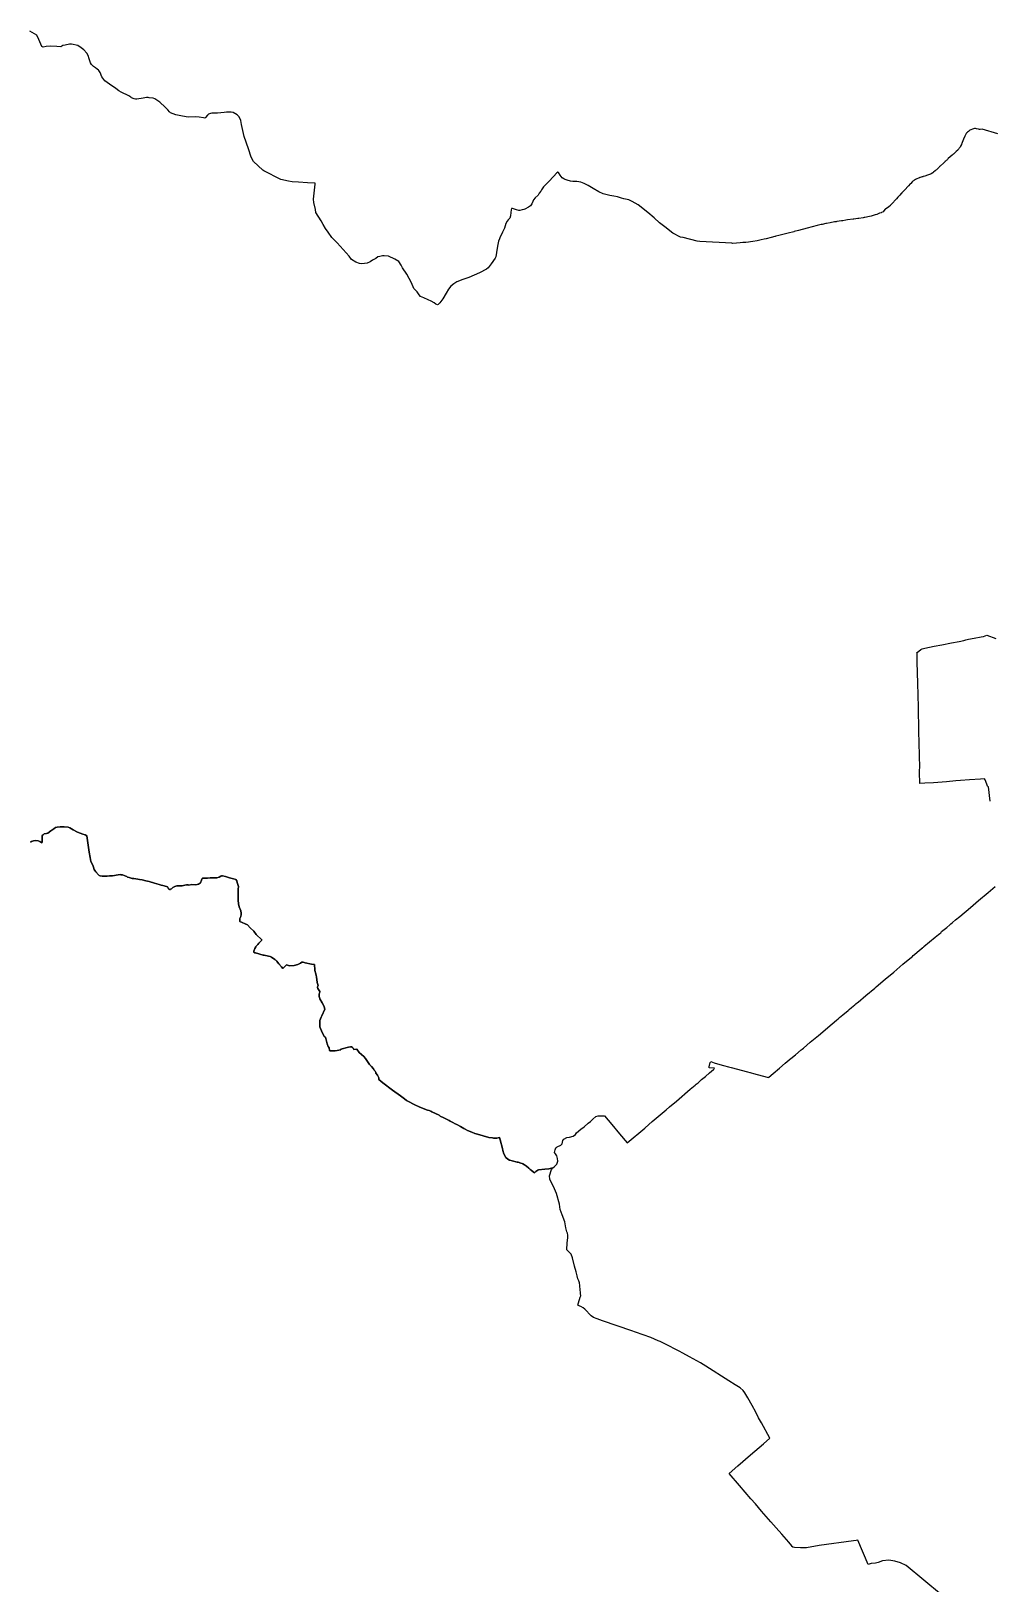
# Model space of a CAD drawing. Header units: millimetres. Extents: x 163919 to 195198, y 430116 to 478891.
# Drawn here: x 176053 to 184625, y 463672 to 477550 of the extents above; entities that cross this region are included whole.
import ezdxf

# ---------------------------------------------------------------- set-up
doc = ezdxf.new("R2010")
doc.units = ezdxf.units.MM
for name, color, linetype in [('#SK02', 6, 'Continuous'), ('#SK03', 2, 'Continuous'), ('#SK04', 2, 'Continuous')]:
    doc.layers.add(name, color=color, linetype=linetype)

msp = doc.modelspace()

# ---------------------------------------------------------------- linework, layer by layer
at = {"layer": '#SK02'}
msp.add_lwpolyline([(184192, 463574), (183876, 463837), (183826, 463862), (183775, 463876), (183722, 463884), (183665, 463878), (183627, 463865), (183602, 463858), (183562, 463855), (183537, 463845), (183443, 464065), (183430, 464060), (183406, 464059), (183097, 464016), (182984, 463995), (182933, 463994), (182878, 463997), (182862, 464000), (182852, 464010), (182854, 464012), (182827, 464045), (182765, 464116), (182713, 464175), (182667, 464229), (182584, 464323), (182529, 464387), (182489, 464434), (182386, 464553), (182293, 464660), (182371, 464727), (182485, 464826), (182600, 464926), (182657, 464975), (182583, 465113), (182557, 465158), (182532, 465207), (182500, 465267), (182462, 465337), (182435, 465379), (182419, 465400), (182392, 465424), (182349, 465453), (182292, 465489), (182086, 465619), (182039, 465649), (181940, 465703), (181879, 465734), (181847, 465752), (181718, 465818), (181678, 465838), (181658, 465845), (181593, 465874), (181458, 465921), (181423, 465934), (181162, 466024), (181113, 466042), (181081, 466054), (181060, 466068), (181004, 466127), (180988, 466140), (180969, 466152), (180960, 466155), (180940, 466163), (180947, 466186), (180961, 466235), (180967, 466247), (180966, 466268), (180965, 466281), (180963, 466299), (180958, 466340), (180955, 466363), (180950, 466380), (180941, 466400), (180936, 466425), (180926, 466463), (180912, 466511), (180894, 466587), (180881, 466620), (180867, 466635), (180843, 466657), (180846, 466720), (180852, 466766), (180853, 466790), (180850, 466806), (180844, 466818), (180835, 466854), (180826, 466909), (180801, 466971), (180783, 467020), (180778, 467065), (180751, 467162), (180731, 467204), (180690, 467289), (180689, 467319), (180705, 467375), (180719, 467392), (180707, 467387), (180683, 467382), (180646, 467378), (180589, 467373), (180584, 467370), (180567, 467359), (180563, 467355), (180554, 467347), (180542, 467356), (180525, 467370), (180516, 467376), (180510, 467383), (180503, 467388), (180483, 467405), (180463, 467419), (180449, 467427), (180443, 467431), (180433, 467434), (180407, 467441), (180399, 467443), (180354, 467453), (180332, 467459), (180329, 467459), (180314, 467468), (180296, 467484), (180280, 467516), (180272, 467545), (180267, 467565), (180247, 467640), (180241, 467662), (180229, 467659), (180218, 467657), (180207, 467656), (180188, 467657), (180178, 467658), (180146, 467663), (180094, 467676), (180043, 467692), (180021, 467699), (179994, 467710), (179955, 467725), (179933, 467737), (179922, 467743), (179891, 467760), (179859, 467777), (179845, 467785), (179824, 467796), (179801, 467808), (179791, 467814), (179754, 467833), (179742, 467838), (179711, 467854), (179700, 467861), (179669, 467876), (179635, 467892), (179627, 467896), (179612, 467902), (179597, 467906), (179530, 467934), (179479, 467957), (179426, 467983), (179420, 467986), (179410, 467993), (179393, 468007), (179357, 468033), (179283, 468085), (179199, 468150), (179163, 468180), (179162, 468194), (179150, 468220), (179134, 468236), (179134, 468245), (179134, 468246), (179133, 468248), (179128, 468254), (179118, 468267), (179116, 468274), (179115, 468276), (179098, 468296), (179079, 468315), (179067, 468331), (179042, 468368), (179027, 468385), (178985, 468423), (178966, 468451), (178940, 468449), (178934, 468461), (178928, 468467), (178919, 468471), (178910, 468472), (178891, 468468), (178822, 468453), (178822, 468446), (178772, 468437), (178724, 468438), (178721, 468441), (178717, 468462), (178709, 468474), (178701, 468499), (178684, 468560), (178680, 468562), (178675, 468562), (178656, 468599), (178636, 468651), (178635, 468661), (178635, 468707), (178646, 468736), (178653, 468748), (178678, 468808), (178673, 468830), (178667, 468846), (178656, 468867), (178636, 468902), (178631, 468914), (178629, 468921), (178629, 468943), (178632, 468954), (178633, 468956), (178634, 468961), (178635, 468966), (178635, 468968), (178617, 468995), (178614, 469000), (178614, 469002), (178614, 469004), (178614, 469009), (178617, 469016), (178618, 469018), (178619, 469019), (178612, 469046), (178604, 469098), (178601, 469111), (178598, 469125), (178591, 469156), (178590, 469162), (178588, 469206), (178586, 469207), (178561, 469211), (178504, 469222), (178485, 469228), (178474, 469228), (178461, 469219), (178438, 469207), (178404, 469198), (178364, 469197), (178338, 469204), (178303, 469173), (178292, 469186), (178269, 469215), (178257, 469228), (178249, 469237), (178241, 469246), (178236, 469250), (178231, 469254), (178202, 469274), (178191, 469279), (178177, 469283), (178137, 469291), (178127, 469293), (178061, 469311), (178057, 469312), (178053, 469313), (178046, 469319), (178044, 469320), (178046, 469328), (178055, 469351), (178062, 469367), (178065, 469372), (178068, 469375), (178080, 469388), (178090, 469400), (178099, 469409), (178107, 469418), (178112, 469423), (178117, 469428), (178115, 469428), (178065, 469477), (178046, 469505), (178012, 469535), (177989, 469564), (177921, 469591), (177920, 469619), (177927, 469636), (177932, 469656), (177931, 469666), (177927, 469689), (177915, 469723), (177909, 469750), (177905, 469783), (177904, 469827), (177904, 469851), (177906, 469881), (177907, 469904), (177897, 469940), (177892, 469956), (177884, 469967), (177864, 469975), (177826, 469984), (177790, 469996), (177765, 470000), (177757, 470000), (177751, 469999), (177734, 469989), (177713, 469983), (177702, 469982), (177653, 469984), (177630, 469981), (177601, 469981), (177587, 469980), (177582, 469977), (177578, 469961), (177568, 469937), (177549, 469925), (177525, 469920), (177490, 469923), (177463, 469918), (177459, 469919), (177453, 469920), (177442, 469919), (177428, 469916), (177415, 469913), (177405, 469912), (177365, 469911), (177356, 469910), (177347, 469907), (177337, 469904), (177328, 469900), (177320, 469896), (177308, 469885), (177301, 469880), (177300, 469878), (177296, 469877), (177291, 469878), (177287, 469880), (177285, 469882), (177283, 469885), (177279, 469892), (177276, 469897), (177272, 469901), (177264, 469905), (177231, 469914), (177215, 469917), (177198, 469922), (177179, 469928), (177158, 469936), (177108, 469950), (177093, 469953), (177078, 469956), (177047, 469964), (177023, 469967), (177007, 469971), (176971, 469976), (176957, 469978), (176931, 469986), (176915, 469989), (176908, 469995), (176901, 469999), (176872, 470008), (176857, 470010), (176851, 470011), (176833, 470010), (176782, 470001), (176755, 470000), (176733, 469999), (176704, 469997), (176700, 469997), (176688, 469999), (176672, 470002), (176662, 470003), (176661, 470004), (176656, 470008), (176633, 470035), (176623, 470047), (176618, 470056), (176612, 470077), (176609, 470086), (176608, 470089), (176588, 470128), (176582, 470164), (176572, 470212), (176566, 470255), (176561, 470296), (176555, 470338), (176551, 470359), (176536, 470367), (176515, 470372), (176469, 470390), (176429, 470412), (176401, 470429), (176384, 470436), (176348, 470439), (176314, 470438), (176288, 470434), (176273, 470431), (176257, 470421), (176229, 470402), (176203, 470383), (176190, 470378), (176171, 470375), (176162, 470368), (176153, 470360), (176151, 470338), (176152, 470302), (176149, 470296), (176132, 470307), (176118, 470313), (176094, 470315), (176074, 470312), (176056, 470306), (176047, 470300)], dxfattribs=at)
at = {"layer": '#SK03', "ltscale": 10}
for points in [[(184628, 470667), (184611, 470795), (184606, 470798), (184604, 470801), (184596, 470819), (184582, 470859), (184577, 470867), (184542, 470864), (184443, 470857), (184362, 470851), (184321, 470849), (184237, 470842), (184121, 470833), (184042, 470828), (183998, 470825), (183997, 470852), (183996, 470900), (183995, 470922), (183994, 470948), (183998, 470967), (183995, 471079), (183990, 471293), (183985, 471507), (183980, 471723), (183976, 471911), (183974, 471983), (183971, 471995), (183974, 471997), (184006, 472022), (184020, 472030), (184044, 472035), (184126, 472052), (184196, 472065), (184280, 472082), (184349, 472096), (184392, 472105), (184411, 472109), (184434, 472114), (184485, 472123), (184548, 472135), (184568, 472139), (184596, 472150), (184678, 472120)], [(176047, 470300), (176056, 470306), (176074, 470312), (176094, 470315), (176118, 470313), (176132, 470307), (176149, 470296), (176152, 470302), (176151, 470338), (176153, 470360), (176162, 470368), (176171, 470375), (176190, 470378), (176203, 470383), (176229, 470402), (176257, 470421), (176273, 470431), (176288, 470434), (176314, 470438), (176348, 470439), (176384, 470436), (176401, 470429), (176429, 470412), (176469, 470390), (176515, 470372), (176536, 470367), (176551, 470359), (176555, 470338), (176561, 470296), (176566, 470255), (176572, 470212), (176582, 470164), (176588, 470128), (176608, 470089), (176609, 470086), (176612, 470077), (176618, 470056), (176623, 470047), (176633, 470035), (176656, 470008), (176661, 470004), (176662, 470003), (176672, 470002), (176688, 469999), (176700, 469997), (176704, 469997), (176733, 469999), (176755, 470000), (176782, 470001), (176833, 470010), (176851, 470011), (176857, 470010), (176872, 470008), (176901, 469999), (176908, 469995), (176915, 469989), (176931, 469986), (176957, 469978), (176971, 469976), (177007, 469971), (177023, 469967), (177047, 469964), (177078, 469956), (177093, 469953), (177108, 469950), (177158, 469936), (177179, 469928), (177198, 469922), (177215, 469917), (177231, 469914), (177264, 469905), (177272, 469901), (177276, 469897), (177279, 469892), (177283, 469885), (177285, 469882), (177287, 469880), (177291, 469878), (177296, 469877), (177300, 469878), (177301, 469880), (177308, 469885), (177320, 469896), (177328, 469900), (177337, 469904), (177347, 469907), (177356, 469910), (177365, 469911), (177405, 469912), (177415, 469913), (177428, 469916), (177442, 469919), (177453, 469920), (177459, 469919), (177463, 469918), (177490, 469923), (177525, 469920), (177549, 469925), (177568, 469937), (177578, 469961), (177582, 469977), (177587, 469980), (177601, 469981), (177630, 469981), (177653, 469984), (177702, 469982), (177713, 469983), (177734, 469989), (177751, 469999), (177757, 470000), (177765, 470000), (177790, 469996), (177826, 469984), (177864, 469975), (177884, 469967), (177892, 469956), (177897, 469940), (177907, 469904), (177906, 469881), (177904, 469851), (177904, 469827), (177905, 469783), (177909, 469750), (177915, 469723), (177927, 469689), (177931, 469666), (177932, 469656), (177927, 469636), (177920, 469619), (177921, 469591), (177989, 469564), (178012, 469535), (178046, 469505), (178065, 469477), (178115, 469428), (178117, 469428), (178112, 469423), (178107, 469418), (178099, 469409), (178090, 469400), (178080, 469388), (178068, 469375), (178065, 469372), (178062, 469367), (178055, 469351), (178046, 469328), (178044, 469320), (178046, 469319), (178053, 469313), (178057, 469312), (178061, 469311), (178127, 469293), (178137, 469291), (178177, 469283), (178191, 469279), (178202, 469274), (178231, 469254), (178236, 469250), (178241, 469246), (178249, 469237), (178257, 469228), (178269, 469215), (178292, 469186), (178303, 469173), (178338, 469204), (178364, 469197), (178404, 469198), (178438, 469207), (178461, 469219), (178474, 469228), (178485, 469228), (178504, 469222), (178561, 469211), (178586, 469207), (178588, 469206), (178590, 469162), (178591, 469156), (178598, 469125), (178601, 469111), (178604, 469098), (178612, 469046), (178619, 469019), (178618, 469018), (178617, 469016), (178614, 469009), (178614, 469004), (178614, 469002), (178614, 469000), (178617, 468995), (178635, 468968), (178635, 468966), (178634, 468961), (178633, 468956), (178632, 468954), (178629, 468943), (178629, 468921), (178631, 468914), (178636, 468902), (178656, 468867), (178667, 468846), (178673, 468830), (178678, 468808), (178653, 468748), (178646, 468736), (178635, 468707), (178635, 468661), (178636, 468651), (178656, 468599), (178675, 468562), (178680, 468562), (178684, 468560), (178701, 468499), (178709, 468474), (178717, 468462), (178721, 468441), (178724, 468438), (178772, 468437), (178822, 468446), (178822, 468453), (178891, 468468), (178910, 468472), (178919, 468471), (178928, 468467), (178934, 468461), (178940, 468449), (178966, 468451), (178985, 468423), (179027, 468385), (179042, 468368), (179067, 468331), (179079, 468315), (179098, 468296), (179115, 468276), (179116, 468274), (179118, 468267), (179128, 468254), (179133, 468248), (179134, 468246), (179134, 468245), (179134, 468236), (179150, 468220), (179162, 468194), (179163, 468180), (179199, 468150), (179283, 468085), (179357, 468033), (179393, 468007), (179410, 467993), (179420, 467986), (179426, 467983), (179479, 467957), (179530, 467934), (179597, 467906), (179612, 467902), (179627, 467896), (179635, 467892), (179669, 467876), (179700, 467861), (179711, 467854), (179742, 467838), (179754, 467833), (179791, 467814), (179801, 467808), (179824, 467796), (179845, 467785), (179859, 467777), (179891, 467760), (179922, 467743), (179933, 467737), (179955, 467725), (179994, 467710), (180021, 467699), (180043, 467692), (180094, 467676), (180146, 467663), (180178, 467658), (180188, 467657), (180207, 467656), (180218, 467657), (180229, 467659), (180241, 467662), (180247, 467640), (180267, 467565), (180272, 467545), (180280, 467516), (180296, 467484), (180314, 467468), (180329, 467459), (180332, 467459), (180354, 467453), (180399, 467443), (180407, 467441), (180433, 467434), (180443, 467431), (180449, 467427), (180463, 467419), (180483, 467405), (180503, 467388), (180510, 467383), (180516, 467376), (180525, 467370), (180542, 467356), (180554, 467347), (180563, 467355), (180567, 467359), (180584, 467370), (180589, 467373), (180646, 467378), (180683, 467382), (180707, 467387), (180719, 467392), (180730, 467401), (180747, 467418), (180752, 467425), (180761, 467450), (180759, 467474), (180752, 467498), (180742, 467515), (180733, 467529), (180737, 467552), (180745, 467569), (180749, 467574), (180757, 467579), (180788, 467594), (180801, 467606), (180803, 467619), (180807, 467636), (180817, 467646), (180844, 467663), (180867, 467664), (180900, 467675), (180919, 467689), (180930, 467704), (180967, 467738), (180997, 467758), (181032, 467789), (181055, 467805), (181075, 467825), (181101, 467851), (181123, 467857), (181164, 467857), (181178, 467856), (181245, 467778), (181315, 467695), (181383, 467615), (181539, 467747), (181575, 467777), (181607, 467805), (181732, 467910), (181761, 467935), (181822, 467988), (181946, 468093), (181990, 468130), (181993, 468133), (182000, 468138), (182016, 468152), (182047, 468179), (182081, 468207), (182118, 468239), (182154, 468269), (182161, 468275), (182164, 468281), (182156, 468282), (182115, 468285), (182116, 468295), (182123, 468331), (182126, 468336), (182130, 468341), (182161, 468330), (182191, 468321), (182242, 468306), (182289, 468293), (182311, 468288), (182457, 468249), (182480, 468242), (182482, 468242), (182490, 468240), (182512, 468234), (182635, 468200), (182646, 468197), (182649, 468200), (182687, 468233), (182743, 468281), (182796, 468326), (182830, 468355), (182832, 468356), (182834, 468359), (182844, 468367), (182887, 468402), (182939, 468446), (182946, 468451), (182957, 468461), (183019, 468514), (183093, 468575), (183110, 468590), (183176, 468645), (183252, 468710), (183269, 468724), (183274, 468729), (183281, 468734), (183311, 468759), (183357, 468798), (183364, 468803), (183367, 468805), (183388, 468823), (183416, 468847), (183427, 468856), (183438, 468865), (183442, 468870), (183446, 468873), (183517, 468932), (183595, 468998), (183609, 469009), (183688, 469076), (183766, 469141), (183847, 469210), (183909, 469261), (183922, 469271), (183929, 469276), (183940, 469288), (183950, 469297), (183995, 469335), (184021, 469357), (184023, 469359), (184025, 469361), (184030, 469364), (184035, 469368), (184134, 469451), (184164, 469476), (184176, 469485), (184185, 469492), (184193, 469502), (184205, 469511), (184239, 469540), (184266, 469563), (184275, 469571), (184289, 469583), (184318, 469607), (184355, 469637), (184452, 469719), (184524, 469780), (184608, 469851), (184672, 469905)]]:
    msp.add_lwpolyline(points, dxfattribs=at)
at = {"layer": '#SK04'}
msp.add_lwpolyline([(184697, 476631), (184557, 476672), (184538, 476671), (184533, 476670), (184531, 476671), (184522, 476673), (184506, 476677), (184496, 476678), (184487, 476678), (184470, 476674), (184455, 476668), (184446, 476663), (184432, 476653), (184424, 476647), (184418, 476641), (184414, 476636), (184414, 476635), (184406, 476622), (184404, 476617), (184402, 476612), (184400, 476607), (184399, 476604), (184390, 476584), (184378, 476555), (184374, 476546), (184371, 476539), (184370, 476537), (184363, 476522), (184359, 476512), (184358, 476511), (184354, 476506), (184351, 476502), (184347, 476497), (184342, 476492), (184340, 476490), (184337, 476486), (184323, 476473), (184317, 476468), (184314, 476465), (184313, 476464), (184309, 476460), (184305, 476457), (184304, 476456), (184298, 476450), (184296, 476449), (184294, 476447), (184291, 476444), (184289, 476443), (184288, 476442), (184252, 476410), (184249, 476407), (184246, 476403), (184239, 476397), (184235, 476394), (184231, 476390), (184229, 476388), (184223, 476383), (184223, 476382), (184212, 476372), (184180, 476342), (184175, 476338), (184171, 476334), (184162, 476324), (184152, 476315), (184147, 476311), (184142, 476307), (184136, 476302), (184121, 476288), (184114, 476284), (184099, 476274), (184095, 476272), (184076, 476264), (184067, 476261), (184043, 476253), (184030, 476250), (184029, 476249), (184024, 476248), (184021, 476247), (184019, 476247), (184001, 476241), (184000, 476241), (183999, 476241), (183995, 476239), (183994, 476239), (183991, 476238), (183967, 476227), (183962, 476225), (183959, 476223), (183949, 476216), (183948, 476215), (183944, 476213), (183941, 476211), (183936, 476207), (183930, 476201), (183917, 476188), (183915, 476186), (183914, 476184), (183913, 476184), (183897, 476166), (183894, 476163), (183865, 476132), (183863, 476130), (183861, 476129), (183860, 476127), (183858, 476125), (183838, 476104), (183837, 476103), (183836, 476102), (183834, 476099), (183833, 476099), (183820, 476084), (183802, 476065), (183791, 476052), (183790, 476052), (183785, 476046), (183781, 476042), (183781, 476042), (183753, 476012), (183742, 476000), (183742, 476000), (183738, 475996), (183732, 475990), (183732, 475989), (183724, 475982), (183721, 475979), (183708, 475969), (183704, 475967), (183692, 475959), (183687, 475955), (183686, 475954), (183672, 475934), (183655, 475927), (183653, 475926), (183642, 475922), (183639, 475921), (183613, 475912), (183599, 475907), (183562, 475897), (183535, 475891), (183521, 475887), (183506, 475884), (183501, 475883), (183491, 475882), (183452, 475876), (183443, 475875), (183407, 475869), (183401, 475868), (183352, 475862), (183337, 475859), (183309, 475855), (183298, 475854), (183278, 475851), (183257, 475847), (183249, 475846), (183236, 475844), (183198, 475837), (183164, 475830), (183158, 475829), (183124, 475822), (183117, 475820), (183082, 475812), (183037, 475800), (182992, 475789), (182914, 475768), (182876, 475759), (182871, 475757), (182821, 475745), (182785, 475735), (182737, 475723), (182712, 475716), (182710, 475716), (182705, 475714), (182702, 475714), (182668, 475705), (182626, 475694), (182606, 475689), (182580, 475683), (182543, 475676), (182506, 475670), (182485, 475667), (182468, 475664), (182443, 475661), (182430, 475660), (182417, 475659), (182392, 475657), (182360, 475654), (182326, 475652), (182319, 475653), (182033, 475669), (182008, 475671), (181882, 475704), (181860, 475707), (181789, 475743), (181720, 475801), (181671, 475837), (181624, 475881), (181566, 475929), (181481, 475996), (181427, 476027), (181396, 476041), (181352, 476051), (181332, 476055), (181297, 476067), (181262, 476075), (181228, 476079), (181167, 476094), (181128, 476113), (181078, 476143), (181034, 476170), (180998, 476189), (180968, 476199), (180932, 476204), (180896, 476205), (180877, 476208), (180845, 476218), (180829, 476223), (180815, 476230), (180802, 476238), (180783, 476263), (180768, 476286), (180761, 476290), (180753, 476283), (180725, 476249), (180682, 476204), (180651, 476177), (180633, 476158), (180623, 476141), (180617, 476131), (180609, 476120), (180596, 476102), (180585, 476084), (180561, 476059), (180546, 476042), (180539, 476026), (180529, 476007), (180517, 475989), (180500, 475975), (180467, 475958), (180458, 475955), (180444, 475951), (180423, 475946), (180414, 475947), (180392, 475953), (180366, 475962), (180358, 475964), (180349, 475964), (180344, 475952), (180343, 475929), (180340, 475899), (180332, 475879), (180318, 475863), (180309, 475852), (180298, 475830), (180286, 475787), (180269, 475753), (180245, 475702), (180240, 475693), (180232, 475673), (180224, 475627), (180214, 475571), (180207, 475531), (180201, 475519), (180166, 475469), (180140, 475433), (180125, 475423), (180062, 475389), (179966, 475348), (179913, 475329), (179858, 475308), (179832, 475292), (179807, 475270), (179786, 475244), (179765, 475209), (179735, 475157), (179708, 475120), (179694, 475106), (179687, 475103), (179673, 475108), (179657, 475122), (179631, 475137), (179602, 475149), (179565, 475165), (179536, 475178), (179523, 475194), (179504, 475218), (179476, 475249), (179454, 475300), (179412, 475378), (179375, 475433), (179362, 475459), (179341, 475491), (179305, 475512), (179249, 475539), (179211, 475542), (179196, 475540), (179171, 475535), (179154, 475531), (179135, 475517), (179106, 475501), (179084, 475487), (179058, 475477), (179011, 475470), (178989, 475472), (178956, 475486), (178919, 475509), (178897, 475538), (178843, 475598), (178791, 475656), (178755, 475694), (178741, 475704), (178710, 475752), (178685, 475784), (178665, 475820), (178646, 475855), (178600, 475928), (178595, 475954), (178580, 476019), (178578, 476049), (178583, 476100), (178591, 476155), (178594, 476182), (178594, 476191), (178589, 476192), (178524, 476195), (178444, 476200), (178387, 476203), (178354, 476208), (178285, 476222), (178134, 476300), (178126, 476307), (178042, 476384), (178021, 476424), (177997, 476496), (177959, 476609), (177934, 476715), (177928, 476750), (177923, 476764), (177911, 476785), (177896, 476802), (177861, 476822), (177842, 476824), (177823, 476825), (177801, 476824), (177778, 476821), (177721, 476816), (177707, 476816), (177669, 476816), (177657, 476813), (177640, 476808), (177635, 476803), (177630, 476797), (177612, 476777), (177608, 476772), (177595, 476775), (177557, 476781), (177527, 476783), (177459, 476781), (177406, 476788), (177346, 476801), (177299, 476820), (177292, 476827), (177276, 476845), (177252, 476870), (177204, 476913), (177170, 476939), (177159, 476945), (177145, 476949), (177110, 476954), (177101, 476956), (177085, 476955), (177054, 476950), (177000, 476942), (176988, 476942), (176974, 476945), (176951, 476954), (176946, 476960), (176928, 476972), (176858, 477003), (176837, 477017), (176810, 477036), (176753, 477075), (176713, 477106), (176686, 477140), (176670, 477180), (176660, 477196), (176655, 477201), (176643, 477210), (176628, 477222), (176611, 477233), (176601, 477241), (176592, 477252), (176586, 477266), (176573, 477303), (176563, 477331), (176553, 477351), (176526, 477382), (176502, 477400), (176470, 477421), (176414, 477434), (176396, 477432), (176359, 477424), (176336, 477420), (176319, 477410), (176284, 477411), (176228, 477414), (176189, 477412), (176162, 477407), (176148, 477413), (176123, 477475), (176106, 477514), (176042, 477550)], dxfattribs=at)

doc.saveas('drawing.dxf')
